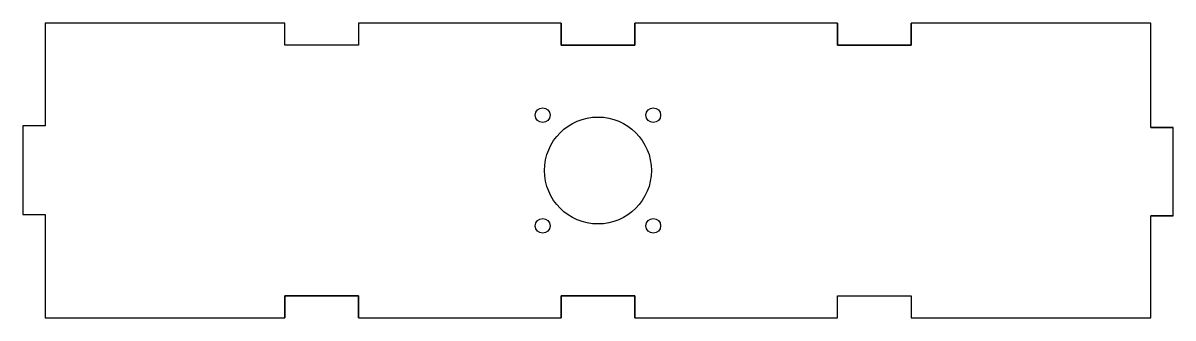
# Model space of a CAD drawing. Header units: millimetres. Extents: x -78 to 78, y -20 to 20.
import ezdxf

# ---------------------------------------------------------------- set-up
doc = ezdxf.new("R2010")
doc.units = ezdxf.units.MM

msp = doc.modelspace()

# ---------------------------------------------------------------- linework, layer by layer
for p, q in [((-75, 6.05), (-78, 6.05)), ((75.01, 5.85), (78.01, 5.85)), ((-78, -5.95), (-75, -5.95)), ((78.01, -6.15), (75.01, -6.15))]:
    msp.add_line(p, q)
msp.add_lwpolyline([(-42.5, 20), (-75, 20), (-75, 6.05), (-78, 6.05), (-78, -5.95), (-75, -5.95), (-75, -20), (-42.5, -20), (-42.5, -17), (-32.5, -17), (-32.5, -20), (-5, -20), (-5, -17), (0, -17), (5, -17), (5, -20), (32.5, -20), (32.5, -17), (42.5, -17), (42.5, -20), (75.01, -20), (75.01, -6.15), (78.01, -6.15), (78.01, 5.85), (75.01, 5.85), (75.01, 20), (42.5, 20), (42.5, 17), (32.5, 17), (32.5, 20), (5, 20), (5, 17), (0, 17), (-5, 17), (-5, 20), (-32.5, 20), (-32.5, 17), (-42.5, 17)], close=True)
msp.add_lwpolyline([(-42.5, 20), (-75, 20), (-75, 6.05), (-78, 6.05), (-78, -5.95), (-75, -5.95), (-75, -20), (-42.5, -20), (-42.5, -17), (-32.5, -17), (-32.5, -20), (-5, -20), (-5, -17), (0, -17), (5, -17), (5, -20), (32.5, -20), (32.5, -17), (42.5, -17), (42.5, -20), (75.01, -20), (75.01, -6.15), (78.01, -6.15), (78.01, 5.85), (75.01, 5.85), (75.01, 20), (42.5, 20), (42.5, 17), (32.5, 17), (32.5, 20), (5, 20), (5, 17), (0, 17), (-5, 17), (-5, 20), (-32.5, 20), (-32.5, 17), (-42.5, 17)], close=True)
for points in [[(-32.5, 20), (-32.5, 17), (-42.5, 17), (-42.5, 20)], [(-5, 20), (-5, 17), (0, 17), (5, 17), (5, 20)], [(32.5, 20), (32.5, 17), (42.5, 17), (42.5, 20)], [(-32.5, -20), (-32.5, -17), (-42.5, -17), (-42.5, -20)], [(5, -20), (5, -17), (0, -17), (-5, -17), (-5, -20)], [(32.5, -20), (32.5, -17), (42.5, -17), (42.5, -20)]]:
    msp.add_lwpolyline(points)
for centre, radius in [((-7.5, 7.5), 1), ((7.5, 7.5), 1), ((0, 0), 7.25), ((-7.5, -7.5), 1), ((7.5, -7.5), 1)]:
    msp.add_circle(centre, radius)

doc.saveas('drawing.dxf')
